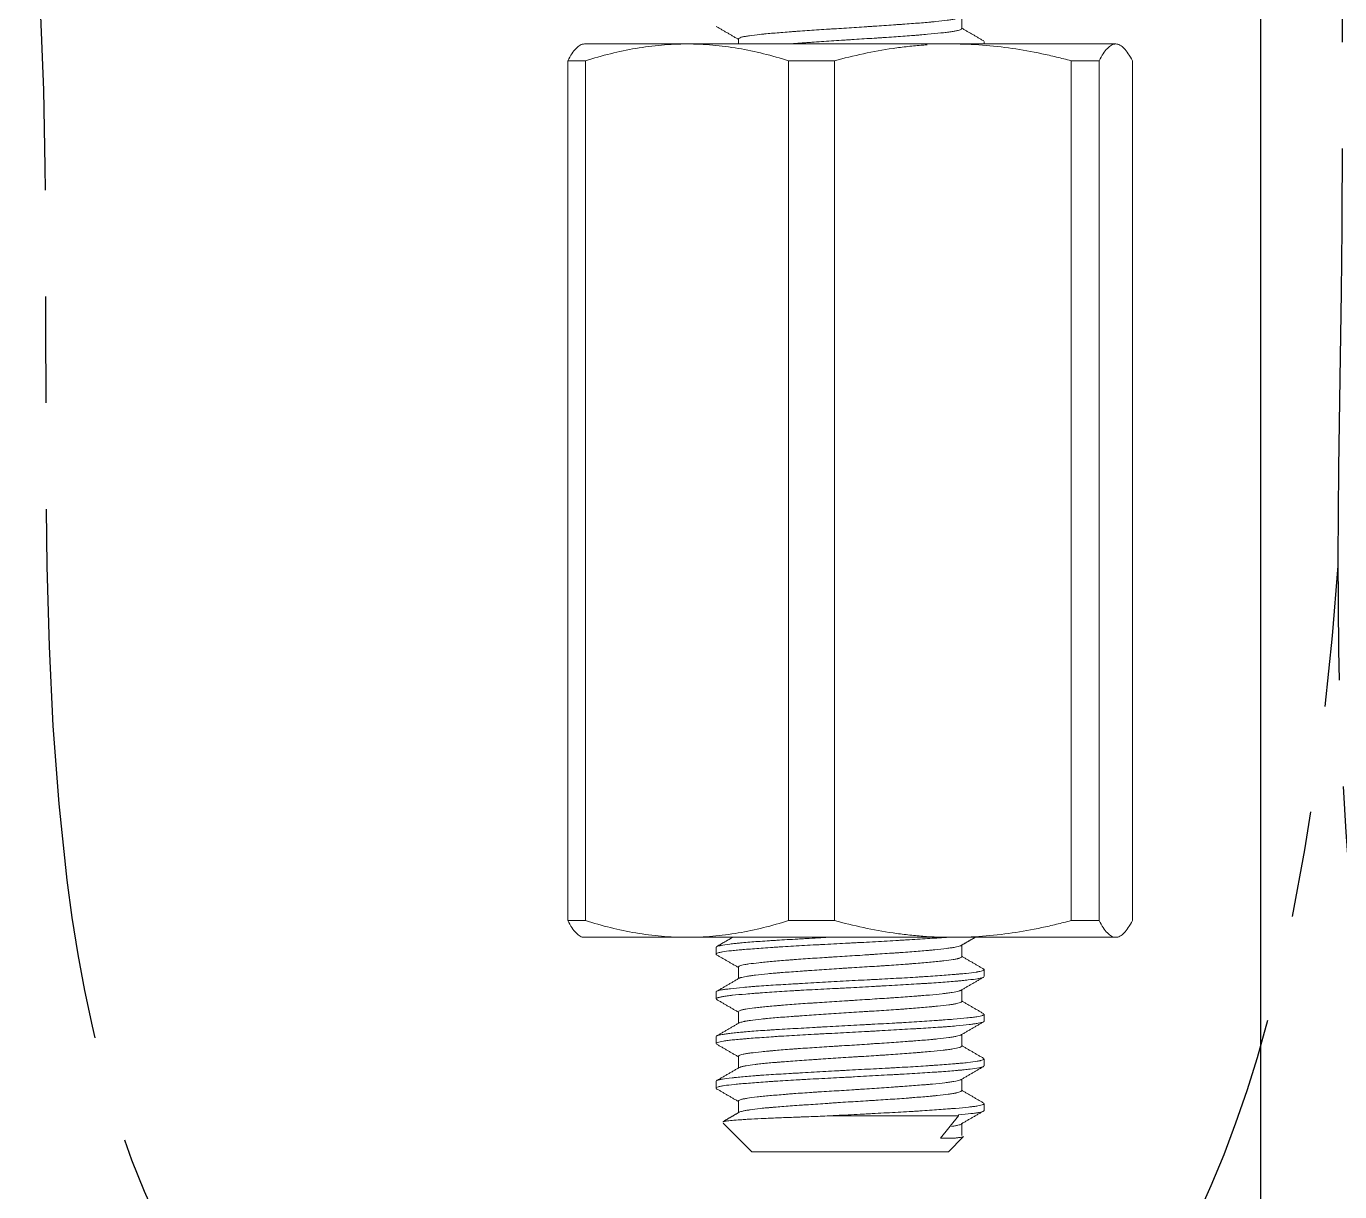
# Model space of a CAD drawing. Header units: millimetres. Extents: x 240 to 1080, y -29 to 565.
# Drawn here: x 346.03 to 375.44, y 147.84 to 173.93 of the extents above; entities that cross this region are included whole.
import ezdxf

# ---------------------------------------------------------------- set-up
doc = ezdxf.new("R2010")
doc.units = ezdxf.units.MM
doc.header["$LTSCALE"] = 0.75
doc.linetypes.add('CENTERX2', pattern=[101.6, 63.5, -12.7, 12.7, -12.7])
doc.layers.add('CENTER', color=1, linetype='CENTERX2')

msp = doc.modelspace()

# ---------------------------------------------------------------- linework, layer by layer
for p, q in [((373.673, 135.562), (373.673, 200.537)), ((373.673, 111.537), (373.673, 151.112))]:
    msp.add_line(p, q)
at = {"color": 7, "linetype": 'Continuous', "lineweight": 18}
for p, q in [((366.973, 173.882), (366.973, 174.14)), ((358.524, 173.537), (370.421, 173.537)), ((361.973, 173.649), (361.973, 173.537)), ((367.473, 173.537), (367.473, 173.593)), ((358.15, 153.912), (358.15, 173.161)), ((358.546, 173.161), (358.15, 173.161)), ((358.546, 153.912), (358.546, 173.161)), ((364.122, 173.161), (363.097, 173.161)), ((363.097, 153.912), (363.097, 173.161)), ((364.122, 153.912), (364.122, 173.161)), ((370.048, 173.161), (369.42, 173.161)), ((369.42, 153.912), (369.42, 173.161)), ((370.048, 153.912), (370.048, 173.161)), ((370.795, 153.912), (370.795, 173.161)), ((358.546, 153.912), (358.15, 153.912)), ((364.122, 153.912), (363.097, 153.912)), ((370.048, 153.912), (369.42, 153.912)), ((358.473, 153.537), (360.822, 153.537)), ((360.822, 153.537), (366.771, 153.537)), ((366.771, 153.537), (370.421, 153.537)), ((361.473, 153.314), (361.473, 153.159)), ((366.973, 153.103), (366.973, 153.361)), ((361.973, 152.87), (361.973, 152.612)), ((367.473, 152.659), (367.473, 152.815)), ((366.973, 152.103), (366.973, 152.361)), ((361.473, 152.314), (361.473, 152.159)), ((361.973, 151.87), (361.973, 151.612)), ((367.473, 151.659), (367.473, 151.814)), ((361.473, 151.315), (361.473, 151.159)), ((366.973, 151.103), (366.973, 151.361)), ((361.973, 150.87), (361.973, 150.612)), ((367.473, 150.659), (367.473, 150.814)), ((361.473, 150.314), (361.473, 150.159)), ((366.973, 150.103), (366.973, 150.361)), ((361.973, 149.87), (361.973, 149.612)), ((367.473, 149.658), (367.473, 149.814)), ((363.962, 149.537), (366.9, 149.537)), ((366.9, 149.537), (366.496, 149.037)), ((366.9, 149.56), (366.9, 149.537)), ((361.631, 149.378), (362.273, 148.737)), ((366.973, 149.103), (366.973, 149.365)), ((366.767, 149.037), (366.496, 149.037)), ((366.673, 148.737), (367.006, 149.07)), ((362.273, 148.737), (366.673, 148.737))]:
    msp.add_line(p, q, dxfattribs=at)
for points, knots in [([(366.955, 174.13), (366.952, 174.128), (366.948, 174.127), (366.921, 174.116), (366.885, 174.107), (366.824, 174.095), (366.811, 174.093), (366.782, 174.088), (366.768, 174.086), (366.721, 174.078), (366.686, 174.073), (366.575, 174.059), (366.49, 174.049), (366.368, 174.036), (366.343, 174.034), (366.292, 174.029), (366.265, 174.026), (366.185, 174.019), (366.129, 174.014), (365.955, 174), (365.831, 173.991), (365.665, 173.979), (365.632, 173.977), (365.564, 173.972), (365.53, 173.97), (365.426, 173.963), (365.286, 173.953), (365.141, 173.943), (365.031, 173.936), (364.994, 173.933), (364.92, 173.928), (364.882, 173.926), (364.694, 173.913), (364.543, 173.903), (364.317, 173.889), (364.242, 173.884), (364.129, 173.877), (364.092, 173.875), (364.035, 173.871), (364.017, 173.87), (363.979, 173.868), (363.961, 173.867), (363.793, 173.856), (363.65, 173.847), (363.441, 173.833), (363.356, 173.827), (363.272, 173.821), (363.239, 173.818), (363.222, 173.817), (363.173, 173.813), (363.141, 173.811), (362.982, 173.798), (362.864, 173.788), (362.699, 173.774), (362.647, 173.769), (362.584, 173.763), (362.571, 173.762), (362.547, 173.759), (362.51, 173.756), (362.476, 173.752), (362.365, 173.741), (362.287, 173.732), (362.205, 173.72), (362.189, 173.717), (362.159, 173.712), (362.145, 173.71), (362.105, 173.703), (362.082, 173.698), (362.022, 173.683), (361.995, 173.673), (361.979, 173.66), (361.976, 173.658), (361.973, 173.653), (361.972, 173.65), (361.973, 173.648)], [0, 0, 0, 0, 0.010555, 0.010555, 0.070536, 0.070536, 0.085531, 0.085531, 0.100526, 0.100526, 0.130517, 0.130517, 0.190498, 0.190498, 0.205493, 0.205493, 0.220488, 0.220488, 0.250478, 0.250478, 0.310459, 0.310459, 0.325454, 0.325454, 0.340449, 0.340449, 0.37044, 0.40043, 0.40043, 0.415425, 0.415425, 0.43042, 0.43042, 0.490401, 0.490401, 0.520391, 0.520391, 0.535387, 0.535387, 0.542884, 0.542884, 0.550382, 0.550382, 0.610362, 0.610362, 0.640353, 0.64785, 0.64785, 0.655348, 0.655348, 0.670343, 0.670343, 0.730324, 0.730324, 0.760314, 0.760314, 0.767812, 0.767812, 0.775309, 0.790305, 0.790305, 0.850285, 0.850285, 0.86528, 0.86528, 0.880276, 0.880276, 0.910266, 0.910266, 0.970247, 0.970247, 0.985242, 0.985242, 1, 1, 1, 1]), ([(363.072, 173.537), (363.13, 173.541), (363.19, 173.545), (363.317, 173.554), (363.402, 173.56), (363.49, 173.566), (363.525, 173.569), (363.543, 173.57), (363.596, 173.574), (363.632, 173.576), (363.812, 173.588), (363.959, 173.598), (364.184, 173.614), (364.259, 173.619), (364.355, 173.625), (364.374, 173.626), (364.412, 173.629), (364.431, 173.63), (364.489, 173.633), (364.527, 173.636), (364.716, 173.648), (364.866, 173.657), (365.051, 173.668), (365.088, 173.671), (365.162, 173.675), (365.199, 173.678), (365.308, 173.685), (365.379, 173.69), (365.588, 173.704), (365.722, 173.714), (365.881, 173.726), (365.912, 173.729), (365.974, 173.734), (366.004, 173.737), (366.093, 173.744), (366.15, 173.749), (366.314, 173.764), (366.413, 173.773), (366.525, 173.785), (366.546, 173.787), (366.588, 173.792), (366.608, 173.794), (366.666, 173.801), (366.737, 173.81), (366.795, 173.82), (366.834, 173.827), (366.846, 173.83), (366.869, 173.835), (366.88, 173.837), (366.929, 173.85), (366.954, 173.86), (366.97, 173.874), (366.972, 173.878), (366.973, 173.882)], [0.284642, 0.284642, 0.284642, 0.284642, 0.312621, 0.312621, 0.342727, 0.3502535, 0.3502535, 0.35778, 0.35778, 0.372833, 0.372833, 0.433045, 0.433045, 0.463151, 0.463151, 0.4706775, 0.4706775, 0.478204, 0.478204, 0.493257, 0.493257, 0.5534689, 0.5534689, 0.5685219, 0.5685219, 0.5835749, 0.5835749, 0.6136809, 0.6136809, 0.6738929, 0.6738929, 0.6889459, 0.6889459, 0.7039989, 0.7039989, 0.7341049, 0.7341049, 0.7943169, 0.7943169, 0.8093699, 0.8093699, 0.8244229, 0.8244229, 0.8545288, 0.8846348, 0.8846348, 0.8996878, 0.8996878, 0.9147408, 0.9147408, 0.9749528, 0.9749528, 1, 1, 1, 1]), ([(358.15, 173.161), (358.212, 173.279), (358.274, 173.373), (358.367, 173.47), (358.398, 173.495), (358.461, 173.528), (358.492, 173.537), (358.524, 173.537)], [0, 0, 0, 0, 0.5, 0.5, 0.75, 0.75, 1, 1, 1, 1]), ([(360.822, 173.537), (360.631, 173.537), (360.44, 173.528), (360.056, 173.495), (359.865, 173.47), (359.295, 173.373), (358.919, 173.278), (358.546, 173.161)], [0, 0, 0, 0, 0.25, 0.25, 0.5, 0.5, 1, 1, 1, 1]), ([(363.097, 173.161), (362.722, 173.279), (362.346, 173.373), (361.777, 173.47), (361.587, 173.495), (361.205, 173.528), (361.014, 173.537), (360.822, 173.537)], [0, 0, 0, 0, 0.5, 0.5, 0.75, 0.75, 1, 1, 1, 1]), ([(369.42, 173.161), (369.311, 173.191), (369.148, 173.232), (368.983, 173.271), (368.874, 173.296), (368.818, 173.308), (368.543, 173.366), (368.322, 173.406), (367.88, 173.47), (367.659, 173.495), (367.215, 173.528), (366.993, 173.537), (366.771, 173.537)], [0, 0, 0, 0, 0.125, 0.1875, 0.1875, 0.25, 0.25, 0.5, 0.5, 0.75, 0.75, 1, 1, 1, 1]), ([(370.421, 173.537), (370.39, 173.537), (370.359, 173.528), (370.296, 173.495), (370.265, 173.47), (370.171, 173.373), (370.11, 173.278), (370.048, 173.161)], [0, 0, 0, 0, 0.25, 0.25, 0.5, 0.5, 1, 1, 1, 1]), ([(370.795, 173.161), (370.733, 173.279), (370.671, 173.373), (370.578, 173.47), (370.547, 173.495), (370.484, 173.528), (370.453, 173.537), (370.421, 173.537)], [0, 0, 0, 0, 0.5, 0.5, 0.75, 0.75, 1, 1, 1, 1]), ([(366.198, 173.518), (366.166, 173.516), (366.135, 173.514), (365.991, 173.503), (365.88, 173.493), (365.712, 173.474), (365.656, 173.467), (365.545, 173.453), (365.044, 173.384), (364.553, 173.277), (364.122, 173.161)], [0, 0, 0, 0, 0.045251, 0.045251, 0.204376, 0.204376, 0.283938, 0.283938, 0.363501, 1, 1, 1, 1]), ([(358.15, 153.912), (358.212, 153.794), (358.274, 153.7), (358.367, 153.603), (358.398, 153.578), (358.461, 153.545), (358.492, 153.537), (358.524, 153.537)], [0, 0, 0, 0, 0.5, 0.5, 0.75, 0.75, 1, 1, 1, 1]), ([(360.822, 153.537), (360.631, 153.537), (360.44, 153.545), (360.056, 153.578), (359.865, 153.603), (359.295, 153.7), (358.919, 153.795), (358.546, 153.912)], [0, 0, 0, 0, 0.25, 0.25, 0.5, 0.5, 1, 1, 1, 1]), ([(363.097, 153.912), (362.722, 153.794), (362.346, 153.7), (361.777, 153.603), (361.587, 153.578), (361.205, 153.545), (361.014, 153.537), (360.822, 153.537)], [0, 0, 0, 0, 0.5, 0.5, 0.75, 0.75, 1, 1, 1, 1]), ([(366.771, 153.537), (366.549, 153.537), (366.326, 153.545), (365.991, 153.57), (365.88, 153.58), (365.712, 153.599), (365.656, 153.606), (365.545, 153.62), (365.044, 153.689), (364.553, 153.796), (364.122, 153.912)], [0, 0, 0, 0, 0.25, 0.25, 0.375, 0.375, 0.4375, 0.4375, 0.5, 1, 1, 1, 1]), ([(369.42, 153.912), (369.311, 153.883), (369.148, 153.841), (368.983, 153.802), (368.873, 153.777), (368.818, 153.765), (368.543, 153.707), (368.322, 153.667), (367.88, 153.603), (367.659, 153.578), (367.215, 153.545), (366.993, 153.537), (366.771, 153.537)], [0, 0, 0, 0, 0.125, 0.1875, 0.1875, 0.25, 0.25, 0.5, 0.5, 0.75, 0.75, 1, 1, 1, 1]), ([(370.421, 153.537), (370.39, 153.537), (370.359, 153.545), (370.296, 153.578), (370.265, 153.603), (370.171, 153.7), (370.11, 153.795), (370.048, 153.912)], [0, 0, 0, 0, 0.25, 0.25, 0.5, 0.5, 1, 1, 1, 1]), ([(370.795, 153.912), (370.733, 153.794), (370.671, 153.7), (370.578, 153.603), (370.547, 153.578), (370.484, 153.545), (370.453, 153.537), (370.421, 153.537)], [0, 0, 0, 0, 0.5, 0.5, 0.75, 0.75, 1, 1, 1, 1]), ([(366.635, 153.537), (366.629, 153.536), (366.622, 153.536), (366.584, 153.533), (366.552, 153.531), (366.502, 153.527), (366.486, 153.526), (366.452, 153.524), (366.435, 153.523), (366.281, 153.512), (366.135, 153.503), (365.904, 153.49), (365.825, 153.485), (365.723, 153.479), (365.702, 153.478), (365.661, 153.475), (365.64, 153.474), (365.578, 153.471), (365.536, 153.468), (365.325, 153.456), (365.153, 153.446), (364.888, 153.431), (364.799, 153.426), (364.687, 153.42), (364.664, 153.419), (364.619, 153.416), (364.552, 153.413), (364.485, 153.409), (364.261, 153.397), (364.084, 153.388), (363.864, 153.377), (363.798, 153.374), (363.733, 153.37), (363.689, 153.368), (363.667, 153.367), (363.559, 153.361), (363.474, 153.356), (363.224, 153.342), (363.064, 153.333), (362.872, 153.321), (362.835, 153.318), (362.778, 153.314), (362.76, 153.313), (362.723, 153.311), (362.632, 153.304), (362.545, 153.298), (362.412, 153.288), (362.348, 153.284), (362.225, 153.274), (362.167, 153.27), (362.084, 153.263), (362.057, 153.261), (362.004, 153.256), (361.979, 153.254), (361.906, 153.247), (361.861, 153.242), (361.736, 153.229), (361.667, 153.219), (361.599, 153.207), (361.586, 153.204), (361.563, 153.199), (361.552, 153.197), (361.523, 153.189), (361.493, 153.179), (361.478, 153.169), (361.471, 153.16), (361.472, 153.155), (361.479, 153.148), (361.483, 153.145), (361.488, 153.143)], [0, 0, 0, 0, 0.003762, 0.003762, 0.021846, 0.021846, 0.030888, 0.030888, 0.039931, 0.039931, 0.112269, 0.112269, 0.148438, 0.148438, 0.15748, 0.15748, 0.166522, 0.166522, 0.184607, 0.184607, 0.256945, 0.256945, 0.293114, 0.293114, 0.302156, 0.302156, 0.311198, 0.329283, 0.329283, 0.401621, 0.401621, 0.419705, 0.428747, 0.428747, 0.43779, 0.43779, 0.473959, 0.473959, 0.546297, 0.546297, 0.564381, 0.564381, 0.573423, 0.573423, 0.582466, 0.618635, 0.618635, 0.654804, 0.654804, 0.690973, 0.690973, 0.709057, 0.709057, 0.727142, 0.727142, 0.763311, 0.763311, 0.835649, 0.835649, 0.853733, 0.853733, 0.871818, 0.871818, 0.907987, 0.944156, 0.944156, 0.980325, 0.980325, 1, 1, 1, 1]), ([(361.486, 153.33), (361.486, 153.33), (361.495, 153.334), (361.508, 153.339), (361.532, 153.346), (361.542, 153.348), (361.557, 153.351), (361.563, 153.352), (361.574, 153.355), (361.58, 153.356), (361.635, 153.366), (361.699, 153.375), (361.816, 153.39), (361.859, 153.395), (361.918, 153.401), (361.929, 153.402), (361.954, 153.405), (361.966, 153.406), (362.004, 153.41), (362.03, 153.412), (362.162, 153.425), (362.281, 153.434), (362.475, 153.448), (362.543, 153.453), (362.632, 153.459), (362.65, 153.46), (362.686, 153.462), (362.74, 153.466), (362.796, 153.469), (362.983, 153.48), (363.141, 153.49), (363.347, 153.501), (363.409, 153.505), (363.473, 153.509), (363.516, 153.511), (363.537, 153.512), (363.644, 153.519), (363.731, 153.523), (363.869, 153.531), (363.919, 153.534), (363.97, 153.537)], [0, 0, 0, 0, 0.001094, 0.069625, 0.069625, 0.103891, 0.103891, 0.121023, 0.121023, 0.138156, 0.138156, 0.275218, 0.275218, 0.343748, 0.343748, 0.360881, 0.360881, 0.378014, 0.378014, 0.412279, 0.412279, 0.549341, 0.549341, 0.617872, 0.617872, 0.635004, 0.635004, 0.652137, 0.686403, 0.686403, 0.823464, 0.823464, 0.85773, 0.874862, 0.874862, 0.891995, 0.891995, 0.960526, 0.960526, 1, 1, 1, 1]), ([(366.962, 153.355), (366.956, 153.351), (366.948, 153.348), (366.913, 153.335), (366.874, 153.326), (366.81, 153.314), (366.796, 153.311), (366.774, 153.308), (366.767, 153.306), (366.751, 153.304), (366.743, 153.303), (366.703, 153.297), (366.668, 153.292), (366.553, 153.277), (366.466, 153.267), (366.354, 153.256), (366.342, 153.255), (366.316, 153.252), (366.303, 153.251), (366.264, 153.247), (366.237, 153.245), (366.156, 153.238), (366.099, 153.233), (365.923, 153.219), (365.797, 153.21), (365.647, 153.199), (365.63, 153.198), (365.596, 153.196), (365.545, 153.192), (365.493, 153.188), (365.389, 153.181), (365.248, 153.172), (365.103, 153.162), (364.992, 153.154), (364.955, 153.152), (364.88, 153.147), (364.842, 153.144), (364.729, 153.136), (364.654, 153.131), (364.503, 153.122), (364.428, 153.117), (364.277, 153.107), (364.202, 153.103), (364.09, 153.096), (364.052, 153.094), (363.977, 153.089), (363.94, 153.087), (363.755, 153.075), (363.612, 153.066), (363.405, 153.051), (363.337, 153.047), (363.237, 153.039), (363.204, 153.037), (363.139, 153.032), (363.107, 153.029), (362.95, 153.017), (362.833, 153.007), (362.671, 152.992), (362.619, 152.987), (362.52, 152.978), (362.474, 152.973), (362.343, 152.959), (362.268, 152.95), (362.188, 152.938), (362.173, 152.936), (362.144, 152.931), (362.131, 152.928), (362.092, 152.921), (362.07, 152.916), (362.014, 152.901), (361.99, 152.891), (361.976, 152.879), (361.974, 152.876), (361.973, 152.873), (361.973, 152.872), (361.973, 152.871)], [0, 0, 0, 0, 0.02433, 0.02433, 0.083967, 0.083967, 0.098877, 0.098877, 0.106331, 0.106331, 0.113786, 0.113786, 0.143605, 0.143605, 0.203242, 0.203242, 0.210696, 0.210696, 0.218151, 0.218151, 0.23306, 0.23306, 0.262879, 0.262879, 0.322516, 0.322516, 0.329971, 0.329971, 0.337426, 0.352335, 0.352335, 0.382154, 0.411972, 0.411972, 0.426882, 0.426882, 0.441791, 0.441791, 0.47161, 0.47161, 0.501428, 0.501428, 0.531247, 0.531247, 0.546156, 0.546156, 0.561065, 0.561065, 0.620703, 0.620703, 0.650521, 0.650521, 0.665431, 0.665431, 0.68034, 0.68034, 0.739977, 0.739977, 0.769796, 0.769796, 0.799614, 0.799614, 0.859252, 0.859252, 0.874161, 0.874161, 0.88907, 0.88907, 0.918889, 0.918889, 0.978526, 0.978526, 0.993436, 0.993436, 1, 1, 1, 1]), ([(361.987, 152.621), (361.991, 152.623), (361.996, 152.625), (362.004, 152.628), (362.007, 152.629), (362.014, 152.632), (362.017, 152.633), (362.051, 152.643), (362.094, 152.653), (362.178, 152.667), (362.217, 152.673), (362.261, 152.679), (362.279, 152.682), (362.289, 152.683), (362.317, 152.687), (362.337, 152.689), (362.438, 152.702), (362.53, 152.712), (362.684, 152.726), (362.737, 152.731), (362.808, 152.737), (362.823, 152.738), (362.852, 152.741), (362.895, 152.744), (362.94, 152.748), (363.092, 152.759), (363.22, 152.769), (363.39, 152.78), (363.425, 152.783), (363.495, 152.788), (363.53, 152.79), (363.637, 152.798), (363.709, 152.802), (363.927, 152.817), (364.075, 152.827), (364.265, 152.84), (364.303, 152.843), (364.38, 152.848), (364.418, 152.85), (364.532, 152.857), (364.608, 152.862), (364.834, 152.876), (364.983, 152.885), (365.167, 152.897), (365.204, 152.899), (365.277, 152.904), (365.313, 152.906), (365.419, 152.913), (365.558, 152.923), (365.692, 152.933), (365.789, 152.94), (365.837, 152.944), (365.885, 152.948), (365.916, 152.95), (365.932, 152.952), (366.071, 152.963), (366.184, 152.973), (366.34, 152.987), (366.39, 152.992), (366.46, 152.999), (366.483, 153.001), (366.517, 153.005), (366.528, 153.006), (366.549, 153.008), (366.56, 153.01), (366.653, 153.02), (366.724, 153.029), (366.811, 153.044), (366.843, 153.05), (366.87, 153.056), (366.881, 153.059), (366.886, 153.06), (366.9, 153.064), (366.909, 153.066), (366.949, 153.079), (366.967, 153.089), (366.972, 153.101), (366.973, 153.103), (366.972, 153.104)], [0, 0, 0, 0, 0.013796, 0.013796, 0.021293, 0.021293, 0.028791, 0.028791, 0.088772, 0.088772, 0.118762, 0.12626, 0.12626, 0.133758, 0.133758, 0.148753, 0.148753, 0.208734, 0.208734, 0.238724, 0.238724, 0.246222, 0.246222, 0.253719, 0.268714, 0.268714, 0.328695, 0.328695, 0.343691, 0.343691, 0.358686, 0.358686, 0.388676, 0.388676, 0.448657, 0.448657, 0.463652, 0.463652, 0.478648, 0.478648, 0.508638, 0.508638, 0.568619, 0.568619, 0.583614, 0.583614, 0.598609, 0.598609, 0.6286, 0.65859, 0.65859, 0.673585, 0.681083, 0.681083, 0.688581, 0.688581, 0.748561, 0.748561, 0.778552, 0.778552, 0.793547, 0.793547, 0.801045, 0.801045, 0.808542, 0.808542, 0.868523, 0.868523, 0.898514, 0.906011, 0.906011, 0.913509, 0.913509, 0.928504, 0.928504, 0.988485, 0.988485, 1, 1, 1, 1]), ([(361.473, 152.315), (361.473, 152.316), (361.473, 152.317), (361.474, 152.32), (361.477, 152.324), (361.482, 152.327), (361.486, 152.329), (361.488, 152.331), (361.51, 152.341), (361.545, 152.35), (361.621, 152.363), (361.651, 152.368), (361.7, 152.375), (361.718, 152.377), (361.755, 152.382), (361.774, 152.385), (361.875, 152.397), (361.97, 152.407), (362.131, 152.422), (362.188, 152.427), (362.279, 152.434), (362.31, 152.436), (362.373, 152.441), (362.406, 152.443), (362.571, 152.455), (362.712, 152.464), (362.938, 152.478), (363.016, 152.482), (363.136, 152.489), (363.177, 152.492), (363.259, 152.496), (363.3, 152.499), (363.507, 152.511), (363.678, 152.52), (363.94, 152.535), (364.029, 152.54), (364.209, 152.551), (364.298, 152.555), (364.566, 152.57), (364.744, 152.579), (364.966, 152.59), (365.01, 152.593), (365.098, 152.597), (365.143, 152.599), (365.274, 152.606), (365.36, 152.611), (365.614, 152.625), (365.777, 152.634), (365.973, 152.646), (366.011, 152.649), (366.069, 152.652), (366.088, 152.654), (366.126, 152.656), (366.22, 152.662), (366.381, 152.674), (366.513, 152.683), (366.64, 152.693), (366.701, 152.698), (366.774, 152.703), (366.789, 152.704), (366.817, 152.707), (366.831, 152.708), (366.873, 152.711), (366.899, 152.714), (366.977, 152.72), (367.025, 152.725), (367.159, 152.739), (367.234, 152.748), (367.303, 152.759), (367.311, 152.76), (367.325, 152.763), (367.346, 152.766), (367.364, 152.77), (367.398, 152.777), (367.435, 152.787), (367.457, 152.797), (367.467, 152.805), (367.471, 152.809), (367.472, 152.812), (367.473, 152.815), (367.473, 152.816), (367.471, 152.822), (367.465, 152.827), (367.456, 152.831)], [0, 0, 0, 0, 0.005079, 0.005079, 0.018882, 0.025783, 0.025783, 0.032685, 0.032685, 0.087897, 0.087897, 0.115503, 0.115503, 0.129306, 0.129306, 0.143109, 0.143109, 0.198321, 0.198321, 0.225927, 0.225927, 0.23973, 0.23973, 0.253533, 0.253533, 0.308745, 0.308745, 0.336351, 0.336351, 0.350154, 0.350154, 0.363957, 0.363957, 0.419169, 0.419169, 0.446775, 0.446775, 0.474381, 0.474381, 0.529593, 0.529593, 0.543396, 0.543396, 0.557199, 0.557199, 0.584805, 0.584805, 0.640018, 0.640018, 0.653821, 0.653821, 0.660722, 0.660722, 0.667624, 0.69523, 0.722836, 0.722836, 0.750442, 0.750442, 0.757343, 0.757343, 0.764245, 0.764245, 0.778048, 0.778048, 0.805654, 0.805654, 0.860866, 0.860866, 0.867767, 0.867767, 0.874669, 0.888472, 0.888472, 0.916078, 0.943684, 0.943684, 0.957487, 0.964388, 0.964388, 0.97129, 0.97129, 1, 1, 1, 1]), ([(367.459, 152.644), (367.456, 152.642), (367.441, 152.635), (367.418, 152.629), (367.388, 152.622), (367.377, 152.62), (367.353, 152.615), (367.34, 152.613), (367.271, 152.601), (367.201, 152.592), (367.075, 152.577), (367.029, 152.572), (366.955, 152.565), (366.929, 152.562), (366.876, 152.557), (366.849, 152.555), (366.765, 152.547), (366.707, 152.543), (366.584, 152.533), (366.52, 152.528), (366.385, 152.519), (366.316, 152.515), (366.206, 152.508), (366.169, 152.505), (366.094, 152.501), (366.056, 152.499), (365.864, 152.487), (365.704, 152.478), (365.453, 152.463), (365.368, 152.459), (365.237, 152.451), (365.194, 152.449), (365.106, 152.444), (365.062, 152.441), (364.843, 152.429), (364.665, 152.419), (364.441, 152.407), (364.396, 152.404), (364.306, 152.4), (364.261, 152.397), (364.126, 152.39), (364.038, 152.386), (363.774, 152.372), (363.602, 152.364), (363.391, 152.352), (363.349, 152.35), (363.287, 152.346), (363.266, 152.345), (363.225, 152.342), (363.123, 152.336), (363.024, 152.33), (362.794, 152.316), (362.649, 152.306), (362.495, 152.295), (362.479, 152.293), (362.445, 152.291), (362.428, 152.29), (362.379, 152.286), (362.347, 152.284), (362.254, 152.276), (362.195, 152.272), (362.027, 152.258), (361.927, 152.249), (361.83, 152.239), (361.819, 152.238), (361.798, 152.235), (361.768, 152.232), (361.74, 152.228), (361.686, 152.221), (361.622, 152.212), (361.573, 152.202), (361.543, 152.194), (361.529, 152.191), (361.517, 152.187), (361.509, 152.184), (361.506, 152.183), (361.49, 152.177), (361.481, 152.172), (361.474, 152.164), (361.473, 152.162), (361.473, 152.159)], [0, 0, 0, 0, 0.013183, 0.042608, 0.042608, 0.057321, 0.057321, 0.072034, 0.072034, 0.130885, 0.130885, 0.160311, 0.160311, 0.175023, 0.175023, 0.189736, 0.189736, 0.219162, 0.219162, 0.248587, 0.248587, 0.278013, 0.278013, 0.292726, 0.292726, 0.307438, 0.307438, 0.36629, 0.36629, 0.395715, 0.395715, 0.410428, 0.410428, 0.425141, 0.425141, 0.483992, 0.483992, 0.498705, 0.498705, 0.513418, 0.513418, 0.542843, 0.542843, 0.601694, 0.601694, 0.616407, 0.616407, 0.623763, 0.623763, 0.63112, 0.660545, 0.660545, 0.719397, 0.719397, 0.726753, 0.726753, 0.734109, 0.734109, 0.748822, 0.748822, 0.778248, 0.778248, 0.837099, 0.837099, 0.844455, 0.844455, 0.851812, 0.866524, 0.866524, 0.89595, 0.925376, 0.925376, 0.940088, 0.947445, 0.947445, 0.954801, 0.954801, 0.984227, 0.984227, 1, 1, 1, 1]), ([(366.957, 152.352), (366.954, 152.351), (366.95, 152.349), (366.941, 152.345), (366.934, 152.343), (366.92, 152.338), (366.912, 152.336), (366.867, 152.324), (366.818, 152.315), (366.727, 152.3), (366.693, 152.295), (366.637, 152.288), (366.618, 152.285), (366.578, 152.28), (366.557, 152.278), (366.45, 152.265), (366.354, 152.255), (366.195, 152.241), (366.139, 152.236), (366.066, 152.23), (366.052, 152.229), (366.022, 152.227), (365.977, 152.223), (365.931, 152.22), (365.776, 152.208), (365.645, 152.199), (365.473, 152.187), (365.421, 152.184), (365.368, 152.18), (365.332, 152.177), (365.314, 152.176), (365.224, 152.17), (365.151, 152.165), (364.932, 152.15), (364.783, 152.14), (364.594, 152.128), (364.556, 152.125), (364.499, 152.121), (364.48, 152.12), (364.442, 152.118), (364.423, 152.117), (364.328, 152.111), (364.253, 152.106), (364.028, 152.092), (363.881, 152.083), (363.699, 152.071), (363.663, 152.069), (363.591, 152.064), (363.556, 152.062), (363.451, 152.055), (363.382, 152.05), (363.182, 152.035), (363.055, 152.025), (362.905, 152.013), (362.875, 152.01), (362.818, 152.005), (362.789, 152.003), (362.707, 151.995), (362.654, 151.991), (362.554, 151.981), (362.507, 151.977), (362.439, 151.97), (362.417, 151.967), (362.375, 151.963), (362.354, 151.96), (362.256, 151.949), (362.19, 151.939), (362.109, 151.925), (362.086, 151.92), (362.055, 151.912), (362.046, 151.91), (362.028, 151.905), (362.021, 151.902), (361.987, 151.89), (361.973, 151.88), (361.973, 151.87)], [0, 0, 0, 0, 0.011275, 0.011275, 0.026271, 0.026271, 0.041266, 0.041266, 0.101247, 0.101247, 0.131237, 0.131237, 0.146232, 0.146232, 0.161227, 0.161227, 0.221208, 0.221208, 0.251199, 0.251199, 0.258696, 0.258696, 0.266194, 0.281189, 0.281189, 0.34117, 0.34117, 0.356165, 0.363663, 0.363663, 0.37116, 0.37116, 0.401151, 0.401151, 0.461131, 0.461131, 0.476127, 0.476127, 0.483624, 0.483624, 0.491122, 0.491122, 0.521112, 0.521112, 0.581093, 0.581093, 0.596088, 0.596088, 0.611083, 0.611083, 0.641074, 0.641074, 0.701055, 0.701055, 0.71605, 0.71605, 0.731045, 0.731045, 0.761035, 0.761035, 0.791026, 0.791026, 0.806021, 0.806021, 0.821016, 0.821016, 0.880997, 0.880997, 0.910987, 0.910987, 0.925983, 0.925983, 0.940978, 0.940978, 1, 1, 1, 1]), ([(361.99, 151.622), (362.006, 151.63), (362.034, 151.639), (362.083, 151.65), (362.1, 151.653), (362.12, 151.657), (362.133, 151.659), (362.14, 151.66), (362.175, 151.666), (362.206, 151.671), (362.308, 151.686), (362.388, 151.696), (362.503, 151.708), (362.527, 151.711), (362.563, 151.715), (362.576, 151.716), (362.601, 151.718), (362.614, 151.72), (362.678, 151.726), (362.732, 151.731), (362.899, 151.745), (363.02, 151.754), (363.182, 151.766), (363.215, 151.768), (363.281, 151.773), (363.315, 151.775), (363.417, 151.782), (363.486, 151.787), (363.697, 151.802), (363.842, 151.812), (364.068, 151.827), (364.143, 151.832), (364.294, 151.842), (364.369, 151.847), (364.521, 151.857), (364.596, 151.861), (364.71, 151.868), (364.748, 151.871), (364.824, 151.875), (364.862, 151.878), (365.05, 151.889), (365.196, 151.899), (365.409, 151.913), (365.479, 151.918), (365.582, 151.925), (365.616, 151.927), (365.684, 151.932), (365.717, 151.935), (365.88, 151.947), (366.003, 151.957), (366.174, 151.972), (366.229, 151.977), (366.295, 151.983), (366.308, 151.984), (366.334, 151.987), (366.372, 151.99), (366.408, 151.994), (366.526, 152.005), (366.609, 152.015), (366.698, 152.026), (366.723, 152.03), (366.747, 152.034), (366.763, 152.036), (366.771, 152.037), (366.808, 152.043), (366.834, 152.048), (366.902, 152.063), (366.934, 152.073), (366.958, 152.086), (366.962, 152.088), (366.968, 152.093), (366.97, 152.096), (366.972, 152.1), (366.973, 152.102), (366.973, 152.104)], [0, 0, 0, 0, 0.054913, 0.054913, 0.069966, 0.077492, 0.077492, 0.085019, 0.085019, 0.115125, 0.115125, 0.175337, 0.175337, 0.190389, 0.190389, 0.197916, 0.197916, 0.205442, 0.205442, 0.235548, 0.235548, 0.29576, 0.29576, 0.310813, 0.310813, 0.325866, 0.325866, 0.355972, 0.355972, 0.416184, 0.416184, 0.44629, 0.44629, 0.476396, 0.476396, 0.506502, 0.506502, 0.521555, 0.521555, 0.536608, 0.536608, 0.59682, 0.59682, 0.626926, 0.626926, 0.641979, 0.641979, 0.657031, 0.657031, 0.717243, 0.717243, 0.747349, 0.747349, 0.754876, 0.754876, 0.762402, 0.777455, 0.777455, 0.837667, 0.837667, 0.85272, 0.860247, 0.860247, 0.867773, 0.867773, 0.897879, 0.897879, 0.958091, 0.958091, 0.973144, 0.973144, 0.988197, 0.988197, 1, 1, 1, 1]), ([(361.489, 151.331), (361.491, 151.332), (361.493, 151.333), (361.516, 151.343), (361.553, 151.352), (361.62, 151.363), (361.635, 151.365), (361.665, 151.37), (361.681, 151.372), (361.732, 151.379), (361.807, 151.389), (361.897, 151.399), (361.969, 151.406), (362.007, 151.41), (362.046, 151.414), (362.073, 151.416), (362.087, 151.417), (362.156, 151.424), (362.214, 151.429), (362.335, 151.438), (362.399, 151.443), (362.531, 151.452), (362.6, 151.457), (362.708, 151.464), (362.745, 151.466), (362.801, 151.469), (362.82, 151.471), (362.857, 151.473), (362.876, 151.474), (363.049, 151.484), (363.208, 151.493), (363.457, 151.508), (363.542, 151.513), (363.65, 151.519), (363.672, 151.52), (363.715, 151.523), (363.737, 151.524), (363.803, 151.528), (363.847, 151.53), (364.067, 151.543), (364.244, 151.553), (364.512, 151.567), (364.602, 151.572), (364.714, 151.577), (364.737, 151.579), (364.782, 151.581), (364.849, 151.584), (364.916, 151.588), (365.137, 151.599), (365.309, 151.608), (365.52, 151.62), (365.583, 151.623), (365.645, 151.627), (365.687, 151.629), (365.707, 151.63), (365.81, 151.636), (365.89, 151.641), (366.122, 151.656), (366.268, 151.666), (366.44, 151.678), (366.473, 151.68), (366.523, 151.684), (366.54, 151.685), (366.572, 151.688), (366.652, 151.694), (366.727, 151.7), (366.898, 151.713), (366.999, 151.722), (367.109, 151.734), (367.131, 151.736), (367.171, 151.741), (367.191, 151.743), (367.246, 151.75), (367.279, 151.755), (367.366, 151.769), (367.409, 151.779), (367.444, 151.792), (367.45, 151.795), (367.46, 151.8), (367.464, 151.802), (367.471, 151.808), (367.473, 151.812), (367.473, 151.815)], [0, 0, 0, 0, 0.005188, 0.005188, 0.06415, 0.06415, 0.078891, 0.078891, 0.093632, 0.093632, 0.123113, 0.152594, 0.152594, 0.167334, 0.174705, 0.174705, 0.182075, 0.182075, 0.211556, 0.211556, 0.241037, 0.241037, 0.270518, 0.270518, 0.285259, 0.285259, 0.292629, 0.292629, 0.299999, 0.299999, 0.358961, 0.358961, 0.388443, 0.388443, 0.395813, 0.395813, 0.403183, 0.403183, 0.417924, 0.417924, 0.476886, 0.476886, 0.506367, 0.506367, 0.513737, 0.513737, 0.521107, 0.535848, 0.535848, 0.59481, 0.59481, 0.609551, 0.616921, 0.616921, 0.624291, 0.624291, 0.653772, 0.653772, 0.712735, 0.712735, 0.727475, 0.727475, 0.734845, 0.734845, 0.742216, 0.771697, 0.771697, 0.830659, 0.830659, 0.8454, 0.8454, 0.86014, 0.86014, 0.889621, 0.889621, 0.948583, 0.948583, 0.963324, 0.963324, 0.978065, 0.978065, 1, 1, 1, 1]), ([(367.473, 151.658), (367.473, 151.657), (367.472, 151.655), (367.47, 151.651), (367.468, 151.649), (367.463, 151.646), (367.461, 151.644), (367.456, 151.642), (367.454, 151.641), (367.43, 151.631), (367.393, 151.622), (367.314, 151.608), (367.284, 151.604), (367.242, 151.598), (367.233, 151.597), (367.215, 151.594), (367.206, 151.593), (367.177, 151.589), (367.157, 151.587), (367.054, 151.575), (366.959, 151.565), (366.795, 151.55), (366.737, 151.545), (366.661, 151.539), (366.645, 151.538), (366.614, 151.535), (366.566, 151.532), (366.517, 151.528), (366.351, 151.517), (366.209, 151.508), (366.019, 151.496), (365.961, 151.493), (365.902, 151.489), (365.862, 151.487), (365.842, 151.486), (365.741, 151.48), (365.659, 151.475), (365.41, 151.461), (365.239, 151.451), (365.02, 151.439), (364.975, 151.436), (364.886, 151.431), (364.841, 151.429), (364.707, 151.421), (364.618, 151.416), (364.35, 151.402), (364.172, 151.393), (363.95, 151.382), (363.906, 151.379), (363.818, 151.375), (363.774, 151.372), (363.643, 151.366), (363.558, 151.361), (363.305, 151.347), (363.143, 151.338), (362.947, 151.325), (362.909, 151.323), (362.832, 151.318), (362.795, 151.315), (362.685, 151.308), (362.543, 151.298), (362.411, 151.288), (362.285, 151.279), (362.225, 151.274), (362.138, 151.267), (362.11, 151.265), (362.056, 151.26), (362.029, 151.258), (361.953, 151.251), (361.858, 151.242), (361.777, 151.233), (361.722, 151.226), (361.704, 151.224), (361.671, 151.219), (361.655, 151.216), (361.581, 151.204), (361.537, 151.194), (361.495, 151.179), (361.485, 151.174), (361.476, 151.167), (361.474, 151.164), (361.473, 151.161), (361.473, 151.16), (361.473, 151.159)], [0, 0, 0, 0, 0.009353, 0.009353, 0.023609, 0.023609, 0.030737, 0.030737, 0.037865, 0.037865, 0.094891, 0.094891, 0.123404, 0.123404, 0.130532, 0.130532, 0.13766, 0.13766, 0.151917, 0.151917, 0.208942, 0.208942, 0.237455, 0.237455, 0.244583, 0.244583, 0.251711, 0.265968, 0.265968, 0.322993, 0.322993, 0.337249, 0.344378, 0.344378, 0.351506, 0.351506, 0.380019, 0.380019, 0.437044, 0.437044, 0.4513, 0.4513, 0.465557, 0.465557, 0.49407, 0.49407, 0.551095, 0.551095, 0.565352, 0.565352, 0.579608, 0.579608, 0.608121, 0.608121, 0.665146, 0.665146, 0.679403, 0.679403, 0.693659, 0.693659, 0.722172, 0.750684, 0.750684, 0.779197, 0.779197, 0.793454, 0.793454, 0.80771, 0.80771, 0.836223, 0.864736, 0.864736, 0.878992, 0.878992, 0.893248, 0.893248, 0.950274, 0.950274, 0.978787, 0.978787, 0.993043, 0.993043, 1, 1, 1, 1]), ([(366.958, 151.353), (366.956, 151.352), (366.955, 151.351), (366.934, 151.341), (366.902, 151.332), (366.845, 151.32), (366.832, 151.318), (366.806, 151.313), (366.792, 151.311), (366.748, 151.303), (366.716, 151.299), (366.61, 151.284), (366.527, 151.274), (366.409, 151.261), (366.385, 151.259), (366.335, 151.254), (366.31, 151.251), (366.231, 151.244), (366.177, 151.239), (366.064, 151.23), (366.005, 151.225), (365.913, 151.219), (365.867, 151.215), (365.819, 151.212), (365.786, 151.209), (365.77, 151.208), (365.623, 151.197), (365.487, 151.188), (365.275, 151.173), (365.203, 151.169), (365.094, 151.161), (365.057, 151.159), (365.001, 151.155), (364.982, 151.154), (364.945, 151.151), (364.926, 151.15), (364.758, 151.138), (364.608, 151.128), (364.382, 151.114), (364.287, 151.108), (364.193, 151.102), (364.155, 151.1), (364.136, 151.099), (364.08, 151.095), (364.042, 151.093), (363.856, 151.081), (363.711, 151.072), (363.5, 151.058), (363.431, 151.053), (363.345, 151.047), (363.328, 151.046), (363.295, 151.043), (363.244, 151.04), (363.195, 151.036), (363.034, 151.024), (362.914, 151.014), (362.773, 151.001), (362.746, 150.999), (362.692, 150.994), (362.665, 150.991), (362.587, 150.984), (362.538, 150.98), (362.4, 150.966), (362.319, 150.957), (362.233, 150.945), (362.216, 150.942), (362.184, 150.938), (362.169, 150.935), (362.126, 150.928), (362.101, 150.923), (362.036, 150.908), (362.005, 150.898), (361.984, 150.886), (361.981, 150.883), (361.976, 150.878), (361.974, 150.876), (361.973, 150.872), (361.973, 150.871), (361.973, 150.87)], [0, 0, 0, 0, 0.005745, 0.005745, 0.065611, 0.065611, 0.080577, 0.080577, 0.095543, 0.095543, 0.125476, 0.125476, 0.185342, 0.185342, 0.200308, 0.200308, 0.215275, 0.215275, 0.245208, 0.245208, 0.275141, 0.275141, 0.290107, 0.29759, 0.29759, 0.305073, 0.305073, 0.364939, 0.364939, 0.394872, 0.394872, 0.409838, 0.409838, 0.417322, 0.417322, 0.424805, 0.424805, 0.484671, 0.484671, 0.514603, 0.522087, 0.522087, 0.52957, 0.52957, 0.544536, 0.544536, 0.604402, 0.604402, 0.634335, 0.634335, 0.641818, 0.641818, 0.649301, 0.664268, 0.664268, 0.724133, 0.724133, 0.7391, 0.7391, 0.754066, 0.754066, 0.783999, 0.783999, 0.843865, 0.843865, 0.858831, 0.858831, 0.873798, 0.873798, 0.903731, 0.903731, 0.963596, 0.963596, 0.978563, 0.978563, 0.993529, 0.993529, 1, 1, 1, 1]), ([(361.984, 150.619), (361.992, 150.623), (362.003, 150.628), (362.021, 150.634), (362.024, 150.635), (362.032, 150.637), (362.037, 150.639), (362.05, 150.642), (362.06, 150.644), (362.091, 150.651), (362.116, 150.656), (362.198, 150.67), (362.265, 150.68), (362.356, 150.691), (362.366, 150.693), (362.387, 150.695), (362.419, 150.699), (362.452, 150.703), (362.52, 150.71), (362.569, 150.715), (362.67, 150.725), (362.723, 150.73), (362.807, 150.737), (362.836, 150.739), (362.894, 150.744), (362.924, 150.747), (363.076, 150.758), (363.204, 150.767), (363.406, 150.782), (363.475, 150.786), (363.581, 150.794), (363.617, 150.796), (363.69, 150.801), (363.726, 150.804), (363.909, 150.816), (364.057, 150.826), (364.283, 150.841), (364.358, 150.846), (364.473, 150.854), (364.511, 150.856), (364.588, 150.861), (364.626, 150.863), (364.815, 150.875), (364.964, 150.884), (365.148, 150.896), (365.184, 150.898), (365.257, 150.903), (365.293, 150.905), (365.401, 150.912), (365.471, 150.917), (365.677, 150.932), (365.807, 150.942), (365.961, 150.954), (365.992, 150.957), (366.037, 150.96), (366.052, 150.962), (366.081, 150.964), (366.096, 150.965), (366.168, 150.972), (366.223, 150.977), (366.38, 150.991), (366.475, 151), (366.569, 151.011), (366.58, 151.012), (366.6, 151.014), (366.61, 151.015), (366.639, 151.019), (366.658, 151.021), (366.712, 151.028), (366.745, 151.033), (366.833, 151.047), (366.88, 151.057), (366.921, 151.07), (366.929, 151.073), (366.942, 151.078), (366.947, 151.08), (366.962, 151.088), (366.968, 151.093), (366.972, 151.1), (366.973, 151.102), (366.972, 151.104)], [0, 0, 0, 0, 0.030115, 0.030115, 0.037584, 0.037584, 0.045053, 0.045053, 0.059991, 0.059991, 0.089867, 0.089867, 0.149618, 0.149618, 0.157087, 0.157087, 0.164556, 0.179494, 0.179494, 0.20937, 0.20937, 0.239245, 0.239245, 0.254183, 0.254183, 0.269121, 0.269121, 0.328872, 0.328872, 0.358748, 0.358748, 0.373686, 0.373686, 0.388624, 0.388624, 0.448375, 0.448375, 0.478251, 0.478251, 0.493189, 0.493189, 0.508127, 0.508127, 0.567878, 0.567878, 0.582816, 0.582816, 0.597754, 0.597754, 0.62763, 0.62763, 0.687381, 0.687381, 0.702319, 0.702319, 0.709788, 0.709788, 0.717257, 0.717257, 0.747132, 0.747132, 0.806884, 0.806884, 0.814353, 0.814353, 0.821822, 0.821822, 0.83676, 0.83676, 0.866635, 0.866635, 0.926387, 0.926387, 0.941325, 0.941325, 0.956262, 0.956262, 0.986138, 0.986138, 1, 1, 1, 1]), ([(367.463, 150.646), (367.461, 150.645), (367.451, 150.639), (367.434, 150.633), (367.408, 150.626), (367.398, 150.624), (367.377, 150.62), (367.365, 150.617), (367.302, 150.606), (367.237, 150.597), (367.118, 150.582), (367.074, 150.577), (367.015, 150.571), (367.003, 150.57), (366.978, 150.567), (366.941, 150.564), (366.902, 150.56), (366.822, 150.552), (366.765, 150.547), (366.646, 150.538), (366.584, 150.533), (366.486, 150.526), (366.435, 150.522), (366.383, 150.519), (366.348, 150.517), (366.331, 150.516), (366.242, 150.51), (366.168, 150.505), (365.943, 150.492), (365.785, 150.483), (365.578, 150.471), (365.536, 150.468), (365.472, 150.465), (365.451, 150.463), (365.408, 150.461), (365.301, 150.455), (365.193, 150.449), (364.931, 150.434), (364.754, 150.424), (364.552, 150.413), (364.529, 150.411), (364.484, 150.409), (364.462, 150.408), (364.394, 150.404), (364.349, 150.402), (364.215, 150.395), (364.126, 150.39), (363.861, 150.377), (363.687, 150.368), (363.495, 150.358), (363.473, 150.356), (363.431, 150.354), (363.368, 150.351), (363.306, 150.347), (363.183, 150.34), (363.023, 150.33), (362.87, 150.32), (362.759, 150.313), (362.704, 150.309), (362.65, 150.306), (362.615, 150.303), (362.597, 150.302), (362.51, 150.296), (362.443, 150.291), (362.315, 150.281), (362.254, 150.276), (362.138, 150.267), (362.082, 150.263), (362.004, 150.256), (361.979, 150.254), (361.93, 150.249), (361.906, 150.247), (361.793, 150.235), (361.717, 150.226), (361.625, 150.212), (361.598, 150.207), (361.563, 150.199), (361.552, 150.197), (361.533, 150.192), (361.524, 150.189), (361.488, 150.177), (361.473, 150.168), (361.473, 150.159)], [0, 0, 0, 0, 0.008427, 0.037687, 0.037687, 0.052317, 0.052317, 0.066947, 0.066947, 0.125468, 0.125468, 0.154728, 0.154728, 0.162043, 0.162043, 0.169358, 0.183988, 0.183988, 0.213249, 0.213249, 0.242509, 0.242509, 0.257139, 0.264454, 0.264454, 0.271769, 0.271769, 0.30103, 0.30103, 0.35955, 0.35955, 0.37418, 0.37418, 0.381495, 0.381495, 0.38881, 0.418071, 0.418071, 0.476591, 0.476591, 0.483906, 0.483906, 0.491221, 0.491221, 0.505852, 0.505852, 0.535112, 0.535112, 0.593632, 0.593632, 0.600947, 0.600947, 0.608263, 0.622893, 0.622893, 0.652153, 0.681413, 0.681413, 0.696043, 0.703359, 0.703359, 0.710674, 0.710674, 0.739934, 0.739934, 0.769194, 0.769194, 0.798454, 0.798454, 0.813085, 0.813085, 0.827715, 0.827715, 0.886235, 0.886235, 0.915496, 0.915496, 0.930126, 0.930126, 0.944756, 0.944756, 1, 1, 1, 1]), ([(361.483, 150.328), (361.487, 150.33), (361.492, 150.333), (361.502, 150.337), (361.505, 150.338), (361.512, 150.34), (361.516, 150.341), (361.528, 150.345), (361.537, 150.347), (361.567, 150.354), (361.591, 150.358), (361.673, 150.372), (361.743, 150.381), (361.839, 150.392), (361.85, 150.394), (361.872, 150.396), (361.906, 150.4), (361.941, 150.403), (362.015, 150.411), (362.12, 150.421), (362.237, 150.431), (362.329, 150.438), (362.361, 150.44), (362.426, 150.445), (362.459, 150.447), (362.629, 150.459), (362.773, 150.468), (363.003, 150.481), (363.081, 150.486), (363.202, 150.493), (363.243, 150.495), (363.326, 150.5), (363.368, 150.503), (363.578, 150.515), (363.75, 150.525), (364.014, 150.54), (364.102, 150.545), (364.236, 150.552), (364.281, 150.555), (364.372, 150.559), (364.417, 150.562), (364.641, 150.574), (364.819, 150.583), (365.083, 150.596), (365.17, 150.601), (365.301, 150.608), (365.344, 150.61), (365.43, 150.615), (365.473, 150.617), (365.683, 150.629), (365.844, 150.638), (366.075, 150.653), (366.15, 150.658), (366.26, 150.665), (366.296, 150.668), (366.367, 150.673), (366.401, 150.675), (366.503, 150.683), (366.567, 150.687), (366.691, 150.697), (366.75, 150.701), (366.835, 150.708), (366.862, 150.711), (366.916, 150.715), (366.942, 150.717), (367.017, 150.724), (367.063, 150.729), (367.192, 150.743), (367.263, 150.752), (367.334, 150.764), (367.347, 150.767), (367.365, 150.77), (367.371, 150.772), (367.383, 150.774), (367.409, 150.78), (367.447, 150.792), (367.464, 150.802), (367.471, 150.809), (367.473, 150.812), (367.473, 150.815)], [0, 0, 0, 0, 0.016853, 0.016853, 0.024168, 0.024168, 0.031483, 0.031483, 0.046114, 0.046114, 0.075374, 0.075374, 0.133894, 0.133894, 0.14121, 0.14121, 0.148525, 0.163155, 0.163155, 0.192415, 0.221675, 0.221675, 0.236305, 0.236305, 0.250936, 0.250936, 0.309456, 0.309456, 0.338716, 0.338716, 0.353347, 0.353347, 0.367977, 0.367977, 0.426497, 0.426497, 0.455758, 0.455758, 0.470388, 0.470388, 0.485018, 0.485018, 0.543538, 0.543538, 0.572799, 0.572799, 0.587429, 0.587429, 0.602059, 0.602059, 0.660579, 0.660579, 0.68984, 0.68984, 0.70447, 0.70447, 0.7191, 0.7191, 0.74836, 0.74836, 0.777621, 0.777621, 0.792251, 0.792251, 0.806881, 0.806881, 0.836141, 0.836141, 0.894662, 0.894662, 0.909292, 0.909292, 0.916607, 0.916607, 0.923922, 0.953182, 0.982443, 0.982443, 1, 1, 1, 1]), ([(366.961, 150.355), (366.96, 150.354), (366.96, 150.354), (366.955, 150.351), (366.95, 150.349), (366.939, 150.344), (366.932, 150.342), (366.896, 150.33), (366.853, 150.321), (366.77, 150.307), (366.739, 150.302), (366.688, 150.295), (366.67, 150.292), (366.632, 150.287), (366.613, 150.285), (366.513, 150.272), (366.422, 150.262), (366.295, 150.25), (366.269, 150.248), (366.215, 150.243), (366.187, 150.24), (366.103, 150.233), (366.045, 150.229), (365.864, 150.215), (365.737, 150.206), (365.568, 150.194), (365.534, 150.191), (365.464, 150.186), (365.429, 150.184), (365.323, 150.177), (365.251, 150.172), (365.035, 150.157), (364.887, 150.147), (364.717, 150.136), (364.698, 150.134), (364.66, 150.132), (364.641, 150.131), (364.584, 150.127), (364.546, 150.124), (364.432, 150.117), (364.357, 150.112), (364.132, 150.098), (363.983, 150.089), (363.817, 150.079), (363.799, 150.078), (363.762, 150.075), (363.707, 150.072), (363.654, 150.068), (363.547, 150.061), (363.408, 150.052), (363.274, 150.042), (363.177, 150.035), (363.128, 150.031), (363.081, 150.027), (363.049, 150.024), (363.034, 150.023), (362.894, 150.012), (362.78, 150.002), (362.623, 149.988), (362.573, 149.983), (362.502, 149.976), (362.479, 149.974), (362.433, 149.969), (362.412, 149.967), (362.307, 149.955), (362.235, 149.946), (362.146, 149.931), (362.119, 149.926), (362.084, 149.919), (362.073, 149.917), (362.052, 149.912), (362.043, 149.909), (362.001, 149.897), (361.981, 149.886), (361.973, 149.874), (361.973, 149.872), (361.973, 149.87)], [0, 0, 0, 0, 0.002145, 0.002145, 0.017055, 0.017055, 0.031964, 0.031964, 0.091601, 0.091601, 0.12142, 0.12142, 0.136329, 0.136329, 0.151239, 0.151239, 0.210876, 0.210876, 0.225785, 0.225785, 0.240695, 0.240695, 0.270513, 0.270513, 0.330151, 0.330151, 0.34506, 0.34506, 0.359969, 0.359969, 0.389788, 0.389788, 0.449425, 0.449425, 0.45688, 0.45688, 0.464334, 0.464334, 0.479244, 0.479244, 0.509062, 0.509062, 0.5687, 0.5687, 0.576154, 0.576154, 0.583609, 0.598518, 0.598518, 0.628337, 0.658156, 0.658156, 0.673065, 0.68052, 0.68052, 0.687974, 0.687974, 0.747611, 0.747611, 0.77743, 0.77743, 0.792339, 0.792339, 0.807249, 0.807249, 0.866886, 0.866886, 0.896705, 0.896705, 0.911614, 0.911614, 0.926523, 0.926523, 0.986161, 0.986161, 1, 1, 1, 1]), ([(361.992, 149.623), (362.007, 149.631), (362.033, 149.638), (362.088, 149.651), (362.112, 149.655), (362.153, 149.663), (362.167, 149.665), (362.19, 149.669), (362.198, 149.67), (362.214, 149.672), (362.223, 149.674), (362.299, 149.685), (362.378, 149.695), (362.513, 149.71), (362.561, 149.715), (362.638, 149.722), (362.664, 149.724), (362.718, 149.729), (362.745, 149.732), (362.885, 149.744), (363.004, 149.753), (363.196, 149.767), (363.262, 149.772), (363.365, 149.779), (363.399, 149.781), (363.468, 149.786), (363.503, 149.788), (363.679, 149.8), (363.824, 149.81), (364.01, 149.823), (364.047, 149.825), (364.123, 149.831), (364.161, 149.833), (364.275, 149.841), (364.35, 149.846), (364.577, 149.86), (364.728, 149.87), (364.916, 149.881), (364.954, 149.883), (365.029, 149.888), (365.066, 149.89), (365.176, 149.897), (365.249, 149.902), (365.462, 149.916), (365.599, 149.926), (365.765, 149.938), (365.797, 149.941), (365.861, 149.946), (365.893, 149.949), (365.985, 149.956), (366.045, 149.961), (366.16, 149.971), (366.215, 149.976), (366.294, 149.983), (366.333, 149.987), (366.37, 149.99), (366.395, 149.993), (366.407, 149.994), (366.515, 150.004), (366.599, 150.013), (366.707, 150.028), (366.74, 150.032), (366.785, 150.04), (366.799, 150.042), (366.819, 150.046), (366.826, 150.047), (366.839, 150.049), (366.845, 150.051), (366.898, 150.062), (366.931, 150.072), (366.961, 150.087), (366.967, 150.092), (366.972, 150.099), (366.973, 150.102), (366.973, 150.104)], [0, 0, 0, 0, 0.050676, 0.050676, 0.08084, 0.08084, 0.095922, 0.095922, 0.103463, 0.103463, 0.111004, 0.111004, 0.171333, 0.171333, 0.201497, 0.201497, 0.216579, 0.216579, 0.231661, 0.231661, 0.291989, 0.291989, 0.322153, 0.322153, 0.337235, 0.337235, 0.352317, 0.352317, 0.412645, 0.412645, 0.427727, 0.427727, 0.44281, 0.44281, 0.472974, 0.472974, 0.533302, 0.533302, 0.548384, 0.548384, 0.563466, 0.563466, 0.59363, 0.59363, 0.653958, 0.653958, 0.66904, 0.66904, 0.684122, 0.684122, 0.714287, 0.714287, 0.744451, 0.744451, 0.759533, 0.767074, 0.767074, 0.774615, 0.774615, 0.834943, 0.834943, 0.865107, 0.865107, 0.880189, 0.880189, 0.88773, 0.88773, 0.895271, 0.895271, 0.9556, 0.9556, 0.985764, 0.985764, 1, 1, 1, 1]), ([(363.962, 149.537), (364.14, 149.547), (364.319, 149.557), (364.586, 149.571), (364.676, 149.575), (364.81, 149.582), (364.854, 149.585), (364.922, 149.588), (364.944, 149.589), (364.988, 149.591), (365.011, 149.593), (365.209, 149.603), (365.381, 149.612), (365.631, 149.626), (365.713, 149.63), (365.814, 149.637), (365.834, 149.638), (365.874, 149.64), (365.894, 149.641), (365.954, 149.645), (365.993, 149.648), (366.184, 149.66), (366.328, 149.67), (366.528, 149.685), (366.593, 149.689), (366.67, 149.695), (366.686, 149.696), (366.716, 149.699), (366.761, 149.702), (366.803, 149.706), (366.942, 149.717), (367.039, 149.726), (367.144, 149.738), (367.174, 149.741), (367.202, 149.745), (367.221, 149.747), (367.23, 149.748), (367.273, 149.754), (367.304, 149.759), (367.386, 149.774), (367.424, 149.784), (367.453, 149.796), (367.458, 149.799), (367.466, 149.804), (367.468, 149.806), (367.472, 149.811), (367.473, 149.813), (367.473, 149.815)], [0, 0, 0, 0, 0.102796, 0.102796, 0.154194, 0.154194, 0.179893, 0.179893, 0.192743, 0.192743, 0.205592, 0.205592, 0.308388, 0.308388, 0.359786, 0.359786, 0.372636, 0.372636, 0.385485, 0.385485, 0.411184, 0.411184, 0.51398, 0.51398, 0.565378, 0.565378, 0.578228, 0.578228, 0.591077, 0.616776, 0.616776, 0.719572, 0.719572, 0.745271, 0.758121, 0.758121, 0.770971, 0.770971, 0.822369, 0.822369, 0.925165, 0.925165, 0.950864, 0.950864, 0.976563, 0.976563, 1, 1, 1, 1]), ([(361.62, 149.407), (361.624, 149.409), (361.63, 149.411), (361.642, 149.414), (361.647, 149.415), (361.66, 149.417), (361.666, 149.418), (361.703, 149.424), (361.743, 149.429), (361.841, 149.439), (361.9, 149.444), (361.985, 149.45), (362.003, 149.452), (362.039, 149.454), (362.096, 149.458), (362.157, 149.462), (362.284, 149.469), (362.377, 149.474), (362.528, 149.481), (362.581, 149.484), (362.69, 149.488), (362.746, 149.491), (362.917, 149.498), (363.037, 149.502), (363.224, 149.509), (363.287, 149.512), (363.385, 149.515), (363.417, 149.517), (363.484, 149.519), (363.517, 149.52), (363.685, 149.527), (363.822, 149.532), (363.962, 149.537)], [0, 0, 0, 0, 0.043439, 0.043439, 0.071573, 0.071573, 0.099707, 0.099707, 0.212244, 0.212244, 0.32478, 0.32478, 0.352914, 0.352914, 0.381048, 0.437317, 0.437317, 0.549853, 0.549853, 0.606122, 0.606122, 0.66239, 0.66239, 0.774927, 0.774927, 0.831195, 0.831195, 0.859329, 0.859329, 0.887463, 0.887463, 1, 1, 1, 1]), ([(367.472, 149.659), (367.473, 149.659), (367.473, 149.659), (367.473, 149.656), (367.472, 149.654), (367.467, 149.649), (367.464, 149.647), (367.444, 149.635), (367.413, 149.626), (367.353, 149.615), (367.34, 149.613), (367.313, 149.608), (367.298, 149.606), (367.25, 149.599), (367.215, 149.594), (367.098, 149.58), (367.007, 149.57), (366.9, 149.56)], [0, 0, 0, 0, 0.005684, 0.005684, 0.076707, 0.076707, 0.147729, 0.147729, 0.431819, 0.431819, 0.502842, 0.502842, 0.573865, 0.573865, 0.71591, 0.71591, 1, 1, 1, 1]), ([(366.972, 149.366), (366.971, 149.363), (366.968, 149.36), (366.951, 149.347), (366.925, 149.338), (366.876, 149.327), (366.865, 149.324), (366.841, 149.32), (366.829, 149.317), (366.794, 149.311), (366.77, 149.307), (366.744, 149.303)], [0, 0, 0, 0, 0.146379, 0.146379, 0.592829, 0.592829, 0.704441, 0.704441, 0.816053, 0.816053, 1, 1, 1, 1]), ([(366.767, 149.037), (366.797, 149.039), (366.825, 149.042), (366.864, 149.047), (366.876, 149.048), (366.898, 149.051), (366.909, 149.053), (366.958, 149.06), (366.986, 149.066), (367.008, 149.074), (367.013, 149.077), (367.015, 149.079)], [0, 0, 0, 0, 0.206312, 0.206312, 0.309467, 0.309467, 0.412623, 0.412623, 0.825246, 0.825246, 1, 1, 1, 1])]:
    msp.add_open_spline(points, degree=3, knots=knots, dxfattribs=at)
for points in [[(361.475, 173.929), (361.724, 173.785), (361.973, 173.64)], [(367.464, 173.606), (367.218, 173.748), (366.973, 173.891)], [(361.843, 153.537), (361.66, 153.431), (361.478, 153.325)], [(366.956, 153.352), (367.115, 153.444), (367.275, 153.537)], [(361.481, 153.147), (361.727, 153.004), (361.973, 152.861)], [(367.463, 152.827), (367.218, 152.969), (366.973, 153.112)], [(366.952, 152.349), (367.208, 152.498), (367.466, 152.647)], [(361.991, 152.623), (361.733, 152.473), (361.476, 152.324)], [(361.474, 152.151), (361.723, 152.006), (361.973, 151.861)], [(367.47, 151.823), (367.221, 151.967), (366.973, 152.112)], [(361.995, 151.625), (361.738, 151.476), (361.481, 151.327)], [(366.952, 151.349), (367.209, 151.499), (367.467, 151.648)], [(361.482, 151.146), (361.727, 151.004), (361.973, 150.862)], [(367.466, 150.826), (367.219, 150.969), (366.973, 151.112)], [(361.989, 150.622), (361.732, 150.472), (361.474, 150.323)], [(366.956, 150.352), (367.213, 150.501), (367.47, 150.65)], [(361.476, 150.149), (361.724, 150.006), (361.973, 149.861)], [(367.468, 149.824), (367.22, 149.968), (366.973, 150.112)], [(361.997, 149.626), (361.822, 149.524), (361.648, 149.423)], [(366.967, 149.362), (367.223, 149.511), (367.48, 149.659)]]:
    msp.add_open_spline(points, degree=2, dxfattribs=at)
at = {"layer": 'CENTER', "ltscale": 0.25}
msp.add_open_spline([(323.114, 167.322, 0), (323.316, 173.739, 0), (323.662, 184.766, 0), (356.25, 192.689, 0), (336.444, 142.416), (371.889, 137.985, 0), (374.787, 153.56), (375.401, 161.857)], degree=3, knots=[0, 0, 0, 0, 17.249459, 29.642166, 75.733509, 89.541235, 112.372857, 112.372857, 112.372857, 112.372857], dxfattribs=at)
msp.add_spline([(425.699, 167.322, 0), (420.892, 183.889, 0), (408.913, 187.062, 0), (396.301, 142.73, 0), (382.608, 140.959, 0), (375.473, 167.981), (375.473, 178.537)], degree=3, dxfattribs=at)

doc.saveas('drawing.dxf')
